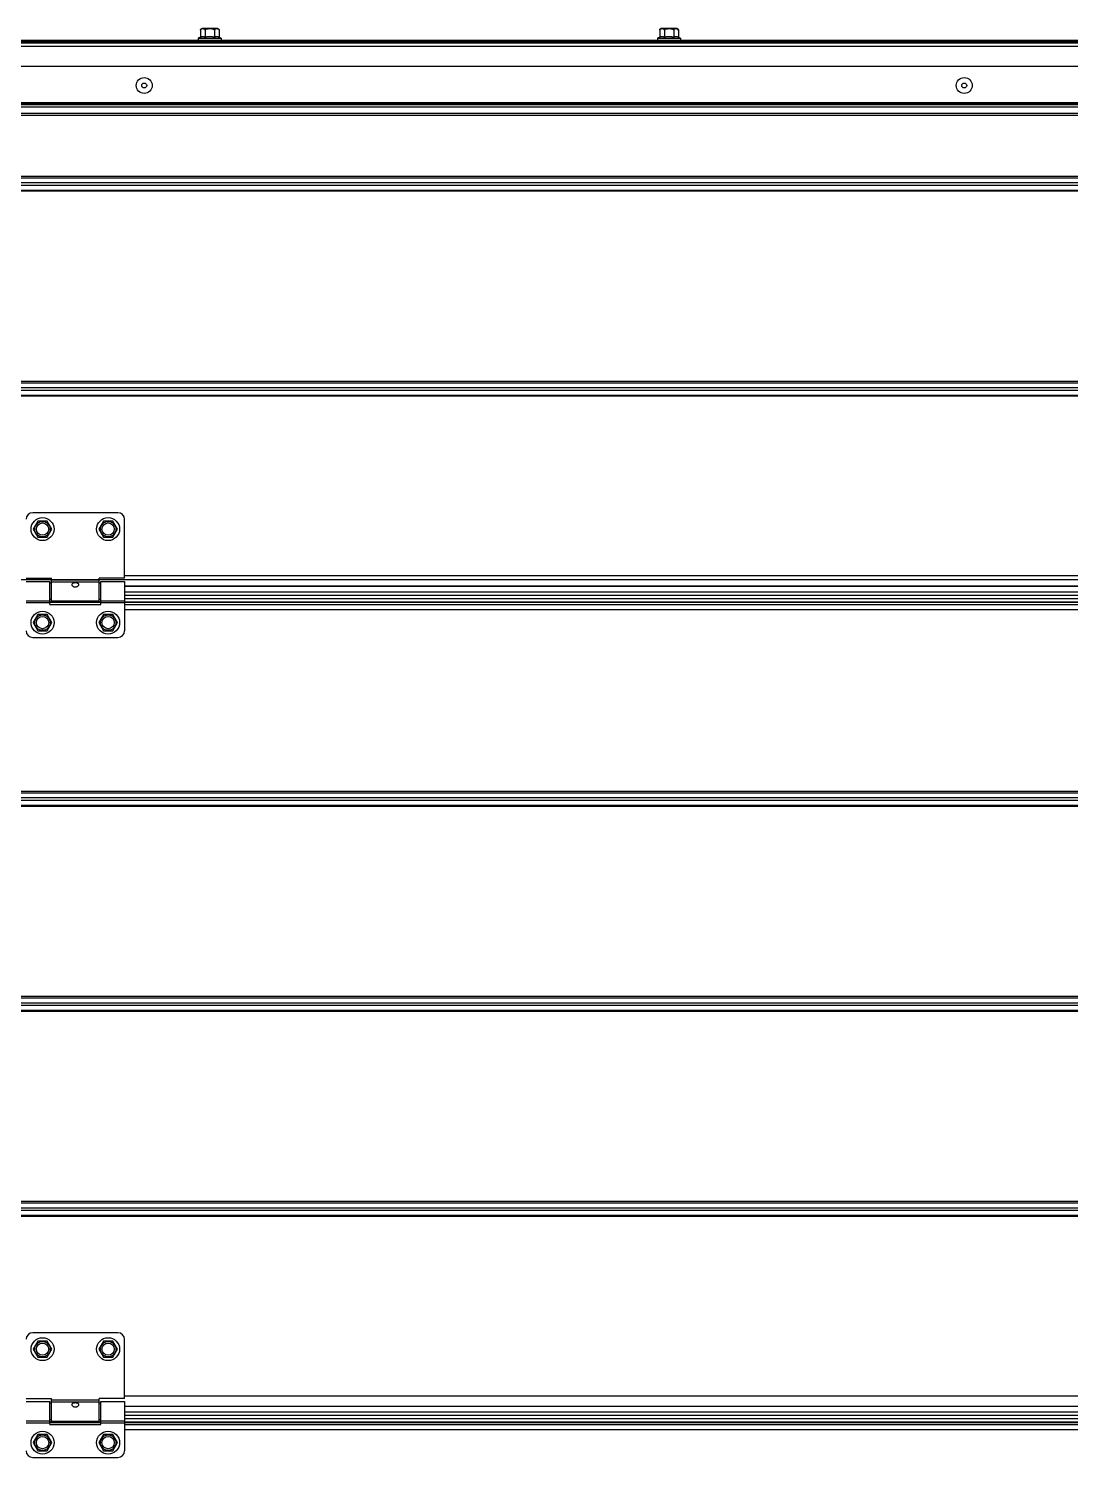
# Model space of a CAD drawing. Header units: millimetres. Extents: x 21899 to 38731, y -5425 to 3612.
# Drawn here: x 33255 to 33890, y 2007 to 2878 of the extents above; entities that cross this region are included whole.
import ezdxf

# ---------------------------------------------------------------- set-up
doc = ezdxf.new("R2010")
doc.units = ezdxf.units.MM

msp = doc.modelspace()

# ---------------------------------------------------------------- linework, layer by layer
at = {"color": 7, "linetype": 'Continuous'}
for p, q in [((33359.54, 2876.79), (33359.54, 2872.49)), ((33369.94, 2877.79), (33360.54, 2877.79)), ((33362.39, 2876.79), (33362.39, 2872.49)), ((33368.09, 2876.79), (33368.09, 2872.49)), ((33370.94, 2876.79), (33370.94, 2872.49)), ((33639.54, 2876.79), (33639.54, 2872.49)), ((33649.94, 2877.79), (33640.54, 2877.79)), ((33642.39, 2876.79), (33642.39, 2872.49)), ((33648.09, 2876.79), (33648.09, 2872.49)), ((33650.94, 2876.79), (33650.94, 2872.49)), ((31344.93, 2870.79), (34109.19, 2870.79)), ((31344.93, 2869.09), (34109.19, 2869.09)), ((33359.54, 2872.49), (33358.24, 2871.99)), ((33358.24, 2871.99), (33358.24, 2870.79)), ((33358.24, 2871.99), (33372.24, 2871.99)), ((33370.94, 2872.49), (33372.24, 2871.99)), ((33372.24, 2871.99), (33372.24, 2870.79)), ((33639.54, 2872.49), (33638.24, 2871.99)), ((33638.24, 2871.99), (33638.24, 2870.79)), ((33638.24, 2871.99), (33652.24, 2871.99)), ((33650.94, 2872.49), (33652.24, 2871.99)), ((33652.24, 2871.99), (33652.24, 2870.79)), ((34184.02, 2854.59), (32884.59, 2854.59)), ((31344.93, 2825.09), (34109.19, 2825.09)), ((33309.24, 2582.59), (33257.24, 2582.59)), ((33260.39, 2577.52), (33257.54, 2572.59)), ((33257.54, 2572.59), (33260.39, 2567.65)), ((33266.09, 2577.52), (33260.39, 2577.52)), ((33268.94, 2572.59), (33266.09, 2577.52)), ((33266.09, 2567.65), (33268.94, 2572.59)), ((33300.39, 2577.52), (33297.54, 2572.59)), ((33297.54, 2572.59), (33300.39, 2567.65)), ((33306.09, 2577.52), (33300.39, 2577.52)), ((33308.94, 2572.59), (33306.09, 2577.52)), ((33306.09, 2567.65), (33308.94, 2572.59)), ((33313.24, 2542.59), (33313.24, 2578.59)), ((33260.39, 2567.65), (33266.09, 2567.65)), ((33300.39, 2567.65), (33306.09, 2567.65)), ((33253.24, 2542.59), (33268.74, 2542.59)), ((33253.24, 2540.59), (33267.74, 2540.59)), ((33267.74, 2526.59), (33267.74, 2540.59)), ((33268.74, 2539.59), (33267.74, 2539.59)), ((33268.74, 2528.59), (33268.74, 2542.59)), ((33313.24, 2542.59), (33297.74, 2542.59)), ((33297.74, 2528.59), (33297.74, 2542.59)), ((33298.74, 2539.59), (33297.74, 2539.59)), ((33298.74, 2540.59), (33313.24, 2540.59)), ((33298.74, 2526.59), (33298.74, 2540.59)), ((33313.24, 2540.59), (33313.24, 2510.59)), ((34109.19, 2537.64), (33313.24, 2537.64)), ((33268.74, 2529.59), (33267.74, 2529.59)), ((33298.74, 2528.01), (33267.74, 2528.01)), ((33267.74, 2526.59), (33298.74, 2526.59)), ((33297.74, 2528.59), (33268.74, 2528.59)), ((33298.74, 2529.59), (33297.74, 2529.59)), ((34109.19, 2532.09), (33313.24, 2532.09)), ((34109.19, 2528.01), (33313.24, 2528.01)), ((33260.39, 2520.52), (33257.54, 2515.59)), ((33266.09, 2520.52), (33260.39, 2520.52)), ((33268.94, 2515.59), (33266.09, 2520.52)), ((33300.39, 2520.52), (33297.54, 2515.59)), ((33306.09, 2520.52), (33300.39, 2520.52)), ((33308.94, 2515.59), (33306.09, 2520.52)), ((33257.54, 2515.59), (33260.39, 2510.65)), ((33260.39, 2510.65), (33266.09, 2510.65)), ((33266.09, 2510.65), (33268.94, 2515.59)), ((33297.54, 2515.59), (33300.39, 2510.65)), ((33300.39, 2510.65), (33306.09, 2510.65)), ((33306.09, 2510.65), (33308.94, 2515.59)), ((33257.24, 2506.59), (33309.24, 2506.59)), ((33309.24, 2082.59), (33257.24, 2082.59)), ((33260.39, 2077.52), (33257.54, 2072.59)), ((33266.09, 2077.52), (33260.39, 2077.52)), ((33268.94, 2072.59), (33266.09, 2077.52)), ((33300.39, 2077.52), (33297.54, 2072.59)), ((33306.09, 2077.52), (33300.39, 2077.52)), ((33308.94, 2072.59), (33306.09, 2077.52)), ((33313.24, 2042.59), (33313.24, 2078.59)), ((33257.54, 2072.59), (33260.39, 2067.65)), ((33260.39, 2067.65), (33266.09, 2067.65)), ((33266.09, 2067.65), (33268.94, 2072.59)), ((33297.54, 2072.59), (33300.39, 2067.65)), ((33300.39, 2067.65), (33306.09, 2067.65)), ((33306.09, 2067.65), (33308.94, 2072.59)), ((33253.24, 2042.59), (33268.74, 2042.59)), ((33253.24, 2040.59), (33267.74, 2040.59)), ((33267.74, 2026.59), (33267.74, 2040.59)), ((33268.74, 2039.59), (33267.74, 2039.59)), ((33268.74, 2028.59), (33268.74, 2042.59)), ((33313.24, 2042.59), (33297.74, 2042.59)), ((33297.74, 2028.59), (33297.74, 2042.59)), ((33298.74, 2039.59), (33297.74, 2039.59)), ((33298.74, 2040.59), (33313.24, 2040.59)), ((33298.74, 2026.59), (33298.74, 2040.59)), ((33313.24, 2040.59), (33313.24, 2010.59)), ((34109.19, 2037.64), (33313.24, 2037.64)), ((34109.19, 2032.09), (33313.24, 2032.09)), ((33268.74, 2029.59), (33267.74, 2029.59)), ((33298.74, 2028.01), (33267.74, 2028.01)), ((33267.74, 2026.59), (33298.74, 2026.59)), ((33297.74, 2028.59), (33268.74, 2028.59)), ((33298.74, 2029.59), (33297.74, 2029.59)), ((34109.19, 2028.01), (33313.24, 2028.01)), ((33260.39, 2020.52), (33257.54, 2015.59)), ((33257.54, 2015.59), (33260.39, 2010.65)), ((33266.09, 2020.52), (33260.39, 2020.52)), ((33268.94, 2015.59), (33266.09, 2020.52)), ((33266.09, 2010.65), (33268.94, 2015.59)), ((33300.39, 2020.52), (33297.54, 2015.59)), ((33297.54, 2015.59), (33300.39, 2010.65)), ((33306.09, 2020.52), (33300.39, 2020.52)), ((33308.94, 2015.59), (33306.09, 2020.52)), ((33306.09, 2010.65), (33308.94, 2015.59)), ((33257.24, 2006.59), (33309.24, 2006.59)), ((33260.39, 2010.65), (33266.09, 2010.65)), ((33300.39, 2010.65), (33306.09, 2010.65))]:
    msp.add_line(p, q, dxfattribs=at)
at = {"color": 9, "linetype": 'Continuous'}
for p, q in [((31344.93, 2870.29), (34109.19, 2870.29)), ((31344.93, 2869.59), (34109.19, 2869.59)), ((31344.93, 2867.09), (34109.19, 2867.09)), ((34109.19, 2832.5), (31344.93, 2832.5)), ((34109.19, 2831.79), (31344.93, 2831.79)), ((31344.93, 2831.47), (34109.19, 2831.47)), ((31344.93, 2830.06), (34109.19, 2830.06)), ((31344.93, 2826.19), (34109.19, 2826.19)), ((34109.19, 2787.61), (31344.93, 2787.61)), ((31344.93, 2786.83), (34109.19, 2786.83)), ((31344.93, 2783.86), (34109.19, 2783.86)), ((31344.93, 2782.31), (34109.19, 2782.31)), ((31344.93, 2779.34), (34109.19, 2779.34)), ((34109.19, 2778.56), (31344.93, 2778.56)), ((34109.19, 2662.61), (31344.93, 2662.61)), ((31344.93, 2661.83), (34109.19, 2661.83)), ((31344.93, 2658.86), (34109.19, 2658.86)), ((31344.93, 2657.31), (34109.19, 2657.31)), ((31344.93, 2654.34), (34109.19, 2654.34)), ((34109.19, 2653.56), (31344.93, 2653.56)), ((34109.19, 2544.01), (33313.24, 2544.01)), ((34109.19, 2541.58), (31344.93, 2541.58)), ((33297.74, 2541.43), (33268.74, 2541.43)), ((33297.74, 2540.21), (33268.74, 2540.21)), ((34109.19, 2537.73), (33313.24, 2537.73)), ((33253.24, 2528.96), (33267.74, 2528.96)), ((33253.24, 2527.75), (33267.74, 2527.75)), ((33267.74, 2527.97), (33298.74, 2527.97)), ((33267.74, 2526.59), (33298.74, 2526.59)), ((33298.74, 2528.96), (33313.24, 2528.96)), ((33298.74, 2527.75), (33313.24, 2527.75)), ((34109.19, 2534.09), (33313.24, 2534.09)), ((33313.24, 2530.3), (34109.19, 2530.3)), ((33313.24, 2527.97), (34109.19, 2527.97)), ((33313.24, 2526.59), (34109.19, 2526.59)), ((33313.24, 2523.68), (34109.19, 2523.68)), ((34109.19, 2412.61), (31344.93, 2412.61)), ((31344.93, 2411.83), (34109.19, 2411.83)), ((31344.93, 2408.86), (34109.19, 2408.86)), ((31344.93, 2407.31), (34109.19, 2407.31)), ((31344.93, 2404.34), (34109.19, 2404.34)), ((34109.19, 2403.56), (31344.93, 2403.56)), ((34109.19, 2287.61), (32262.43, 2287.61)), ((32262.43, 2286.83), (34109.19, 2286.83)), ((32262.43, 2283.86), (34109.19, 2283.86)), ((32262.43, 2282.31), (34109.19, 2282.31)), ((32262.43, 2279.34), (34109.19, 2279.34)), ((34109.19, 2278.56), (32262.43, 2278.56)), ((34109.19, 2162.61), (33200.11, 2162.61)), ((33200.11, 2161.83), (34109.19, 2161.83)), ((33200.11, 2158.86), (34109.19, 2158.86)), ((33200.11, 2157.31), (34109.19, 2157.31)), ((33200.11, 2154.34), (34109.19, 2154.34)), ((34109.19, 2153.56), (33200.11, 2153.56)), ((33297.74, 2041.43), (33268.74, 2041.43)), ((33297.74, 2040.21), (33268.74, 2040.21)), ((34109.19, 2044.01), (33313.24, 2044.01)), ((34109.19, 2037.73), (33313.24, 2037.73)), ((34109.19, 2034.09), (33313.24, 2034.09)), ((33313.24, 2030.3), (34109.19, 2030.3)), ((33253.24, 2028.96), (33267.74, 2028.96)), ((33253.24, 2027.75), (33267.74, 2027.75)), ((33267.74, 2027.97), (33298.74, 2027.97)), ((33267.74, 2026.59), (33298.74, 2026.59)), ((33298.74, 2028.96), (33313.24, 2028.96)), ((33298.74, 2027.75), (33313.24, 2027.75)), ((33313.24, 2027.97), (34109.19, 2027.97)), ((33313.24, 2026.59), (34109.19, 2026.59)), ((33313.24, 2023.68), (34109.19, 2023.68))]:
    msp.add_line(p, q, dxfattribs=at)
at = {"color": 7, "linetype": 'Continuous'}
for centre, radius in [((33325.24, 2843.09), 4.85), ((33325.24, 2843.09), 1.5), ((33825.24, 2843.09), 4.85), ((33825.24, 2843.09), 1.5), ((33263.24, 2572.59), 7), ((33303.24, 2572.59), 7), ((33263.24, 2572.59), 3.75), ((33303.24, 2572.59), 3.75), ((33263.24, 2515.59), 7), ((33263.24, 2515.59), 3.75), ((33303.24, 2515.59), 7), ((33303.24, 2515.59), 3.75), ((33263.24, 2072.59), 7), ((33263.24, 2072.59), 3.75), ((33303.24, 2072.59), 7), ((33303.24, 2072.59), 3.75), ((33263.24, 2015.59), 7), ((33303.24, 2015.59), 7), ((33263.24, 2015.59), 3.75), ((33303.24, 2015.59), 3.75)]:
    msp.add_circle(centre, radius, dxfattribs=at)
at = {"color": 9, "linetype": 'Continuous'}
for centre in [(33263.24, 2572.59), (33303.24, 2572.59), (33263.24, 2515.59), (33303.24, 2515.59), (33263.24, 2072.59), (33303.24, 2072.59), (33263.24, 2015.59), (33303.24, 2015.59)]:
    msp.add_circle(centre, 4.7, dxfattribs=at)
at = {"color": 7, "linetype": 'Continuous'}
for centre, radius, start, end in [((33360.54, 2876.79), 1, 90, 180), ((33369.94, 2876.79), 1, 0, 90), ((33640.54, 2876.79), 1, 90, 180), ((33649.94, 2876.79), 1, 0, 90), ((33257.24, 2578.59), 4, 90, 180), ((33309.24, 2578.59), 4, 0, 90), ((33257.24, 2510.59), 4, 180, 270), ((33309.24, 2510.59), 4, 270, 0), ((33257.24, 2078.59), 4, 90, 180), ((33309.24, 2078.59), 4, 0, 90), ((33257.24, 2010.59), 4, 180, 270), ((33309.24, 2010.59), 4, 270, 0)]:
    msp.add_arc(centre, radius, start, end, dxfattribs=at)
for points, start_tangent, end_tangent in [([(33359.54, 2876.79), (33359.55, 2876.93), (33359.55, 2876.98)], (0, 1), (0.196493, 0.980505)), ([(33359.55, 2876.98), (33359.57, 2877.04)], (0.196493, 0.980505), (0.259097, 0.965851)), ([(33359.57, 2877.04), (33359.58, 2877.09), (33359.61, 2877.17)], (0.259097, 0.965851), (0.393606, 0.919279)), ([(33359.61, 2877.17), (33359.65, 2877.23), (33359.73, 2877.36), (33359.83, 2877.47), (33359.95, 2877.56), (33360.09, 2877.63), (33360.25, 2877.68), (33360.43, 2877.72), (33360.54, 2877.74)], (0.393606, 0.919279), (0.994208, 0.10747)), ([(33360.54, 2877.74), (33360.63, 2877.75), (33360.86, 2877.76), (33361.07, 2877.76), (33361.28, 2877.75), (33361.47, 2877.73), (33361.65, 2877.69), (33361.81, 2877.64), (33361.95, 2877.57), (33362.08, 2877.48), (33362.19, 2877.37), (33362.27, 2877.24), (33362.34, 2877.09), (33362.37, 2876.93), (33362.39, 2876.79)], (0.994208, 0.10747), (0, -1)), ([(33362.39, 2876.79), (33362.41, 2876.93), (33362.47, 2877.08), (33362.59, 2877.22), (33362.74, 2877.34), (33362.94, 2877.45), (33363.16, 2877.54), (33363.4, 2877.61), (33363.65, 2877.66), (33363.88, 2877.69), (33364.1, 2877.72), (33364.29, 2877.73), (33364.49, 2877.74), (33364.67, 2877.75), (33364.86, 2877.75), (33365.05, 2877.76), (33365.24, 2877.76)], (0, 1), (1, 0)), ([(33365.24, 2877.76), (33365.52, 2877.75), (33365.81, 2877.75), (33366.1, 2877.74), (33366.38, 2877.72), (33366.67, 2877.68), (33366.95, 2877.64), (33367.24, 2877.56), (33367.49, 2877.47), (33367.7, 2877.36), (33367.87, 2877.23), (33367.99, 2877.09), (33368.06, 2876.93), (33368.09, 2876.79)], (1, 0), (0, -1)), ([(33368.09, 2876.79), (33368.1, 2876.94), (33368.13, 2877.09), (33368.19, 2877.23), (33368.28, 2877.36), (33368.38, 2877.47), (33368.51, 2877.56), (33368.65, 2877.63), (33368.8, 2877.69), (33368.97, 2877.72), (33369.16, 2877.74), (33369.35, 2877.75), (33369.54, 2877.76), (33369.72, 2877.75), (33369.88, 2877.74), (33370.03, 2877.72), (33370.19, 2877.69), (33370.34, 2877.65), (33370.49, 2877.58), (33370.63, 2877.48), (33370.74, 2877.37), (33370.82, 2877.24), (33370.89, 2877.09), (33370.92, 2876.93), (33370.94, 2876.79)], (0, 1), (0, -1)), ([(33639.54, 2876.79), (33639.55, 2876.93), (33639.55, 2876.98)], (0, 1), (0.196493, 0.980505)), ([(33639.55, 2876.98), (33639.57, 2877.04)], (0.196493, 0.980505), (0.259097, 0.965851)), ([(33639.57, 2877.04), (33639.58, 2877.09), (33639.61, 2877.17)], (0.259097, 0.965851), (0.393606, 0.919279)), ([(33639.61, 2877.17), (33639.65, 2877.23), (33639.73, 2877.36), (33639.83, 2877.47), (33639.95, 2877.56), (33640.09, 2877.63), (33640.25, 2877.68), (33640.43, 2877.72), (33640.54, 2877.74)], (0.393606, 0.919279), (0.994208, 0.10747)), ([(33640.54, 2877.74), (33640.63, 2877.75), (33640.86, 2877.76), (33641.07, 2877.76), (33641.28, 2877.75), (33641.47, 2877.73), (33641.65, 2877.69), (33641.81, 2877.64), (33641.95, 2877.57), (33642.08, 2877.48), (33642.19, 2877.37), (33642.27, 2877.24), (33642.34, 2877.09), (33642.37, 2876.93), (33642.39, 2876.79)], (0.994208, 0.10747), (0, -1)), ([(33642.39, 2876.79), (33642.41, 2876.93), (33642.47, 2877.08), (33642.59, 2877.22), (33642.74, 2877.34), (33642.94, 2877.45), (33643.16, 2877.54), (33643.4, 2877.61), (33643.65, 2877.66), (33643.88, 2877.69), (33644.1, 2877.72), (33644.29, 2877.73), (33644.49, 2877.74), (33644.67, 2877.75), (33644.86, 2877.75), (33645.05, 2877.76), (33645.24, 2877.76)], (0, 1), (1, 0)), ([(33645.24, 2877.76), (33645.52, 2877.75), (33645.81, 2877.75), (33646.1, 2877.74), (33646.38, 2877.72), (33646.67, 2877.68), (33646.95, 2877.64), (33647.24, 2877.56), (33647.49, 2877.47), (33647.7, 2877.36), (33647.87, 2877.23), (33647.99, 2877.09), (33648.06, 2876.93), (33648.09, 2876.79)], (1, 0), (0, -1)), ([(33648.09, 2876.79), (33648.1, 2876.94), (33648.13, 2877.09), (33648.19, 2877.23), (33648.28, 2877.36), (33648.38, 2877.47), (33648.51, 2877.56), (33648.65, 2877.63), (33648.8, 2877.69), (33648.97, 2877.72), (33649.16, 2877.74), (33649.35, 2877.75), (33649.54, 2877.76), (33649.72, 2877.75), (33649.88, 2877.74), (33650.03, 2877.72), (33650.19, 2877.69), (33650.34, 2877.65), (33650.49, 2877.58), (33650.63, 2877.48), (33650.74, 2877.37), (33650.82, 2877.24), (33650.89, 2877.09), (33650.92, 2876.93), (33650.94, 2876.79)], (0, 1), (0, -1)), ([(33362.39, 2872.49), (33362.02, 2872.62), (33361.67, 2872.71), (33361.31, 2872.77), (33360.96, 2872.79), (33360.61, 2872.77), (33360.25, 2872.71), (33359.9, 2872.62), (33359.54, 2872.49)], (-0.932391, 0.361452), (-0.932391, -0.361452)), ([(33365.24, 2872.79), (33364.52, 2872.77), (33363.82, 2872.71), (33363.11, 2872.62), (33362.39, 2872.49)], (-1, 0), (-0.981728, -0.190289)), ([(33368.09, 2872.49), (33367.5, 2872.59), (33366.93, 2872.68), (33366.37, 2872.74), (33365.8, 2872.77), (33365.24, 2872.79)], (-0.981728, 0.190289), (-1, 0)), ([(33370.94, 2872.49), (33370.57, 2872.62), (33370.22, 2872.71), (33369.86, 2872.77), (33369.51, 2872.79), (33369.16, 2872.77), (33368.8, 2872.71), (33368.45, 2872.62), (33368.09, 2872.49)], (-0.932391, 0.361452), (-0.932391, -0.361452)), ([(33642.39, 2872.49), (33642.02, 2872.62), (33641.67, 2872.71), (33641.31, 2872.77), (33640.96, 2872.79), (33640.61, 2872.77), (33640.25, 2872.71), (33639.9, 2872.62), (33639.54, 2872.49)], (-0.932391, 0.361452), (-0.932391, -0.361452)), ([(33645.24, 2872.79), (33644.52, 2872.77), (33643.82, 2872.71), (33643.11, 2872.62), (33642.39, 2872.49)], (-1, 0), (-0.981728, -0.190289)), ([(33648.09, 2872.49), (33647.5, 2872.59), (33646.93, 2872.68), (33646.37, 2872.74), (33645.8, 2872.77), (33645.24, 2872.79)], (-0.981728, 0.190289), (-1, 0)), ([(33650.94, 2872.49), (33650.57, 2872.62), (33650.22, 2872.71), (33649.86, 2872.77), (33649.51, 2872.79), (33649.16, 2872.77), (33648.8, 2872.71), (33648.45, 2872.62), (33648.09, 2872.49)], (-0.932391, 0.361452), (-0.932391, -0.361452)), ([(33281.24, 2538.83), (33281.3, 2539.17), (33281.49, 2539.46), (33281.78, 2539.69), (33282.13, 2539.84), (33282.5, 2539.93), (33282.88, 2539.99), (33283.3, 2540), (33283.71, 2539.97), (33284.1, 2539.91), (33284.45, 2539.8), (33284.75, 2539.65), (33285, 2539.44), (33285.17, 2539.17), (33285.24, 2538.83)], (0, 1), (0, -1)), ([(33281.33, 2538.38), (33281.3, 2538.47), (33281.24, 2538.83)], (-0.374906, 0.927063), (0, 1)), ([(33285.14, 2538.37), (33285, 2538.12), (33284.73, 2537.78), (33284.39, 2537.51), (33284.02, 2537.32), (33283.63, 2537.21), (33283.2, 2537.17), (33282.77, 2537.22), (33282.37, 2537.36), (33282.01, 2537.56), (33281.7, 2537.82), (33281.46, 2538.13), (33281.33, 2538.38)], (-0.381296, -0.924453), (-0.374906, 0.927063)), ([(33285.24, 2538.83), (33285.18, 2538.48), (33285.14, 2538.37)], (0, -1), (-0.381296, -0.924453)), ([(33281.24, 2038.83), (33281.3, 2039.17), (33281.49, 2039.46), (33281.78, 2039.69), (33282.13, 2039.84), (33282.5, 2039.93), (33282.88, 2039.99), (33283.3, 2040), (33283.71, 2039.97), (33284.1, 2039.91), (33284.45, 2039.8), (33284.75, 2039.65), (33285, 2039.44), (33285.17, 2039.17), (33285.24, 2038.83)], (0, 1), (0, -1)), ([(33281.33, 2038.38), (33281.3, 2038.47), (33281.24, 2038.83)], (-0.374906, 0.927063), (0, 1)), ([(33285.24, 2038.83), (33285.18, 2038.48), (33285.14, 2038.37)], (0, -1), (-0.381296, -0.924453)), ([(33285.14, 2038.37), (33285, 2038.12), (33284.73, 2037.78), (33284.39, 2037.51), (33284.02, 2037.32), (33283.63, 2037.21), (33283.2, 2037.17), (33282.77, 2037.22), (33282.37, 2037.36), (33282.01, 2037.56), (33281.7, 2037.82), (33281.46, 2038.13), (33281.33, 2038.38)], (-0.381296, -0.924453), (-0.374906, 0.927063))]:
    msp.add_spline(points, degree=3, dxfattribs=dict(at, start_tangent=start_tangent, end_tangent=end_tangent))

doc.saveas('drawing.dxf')
